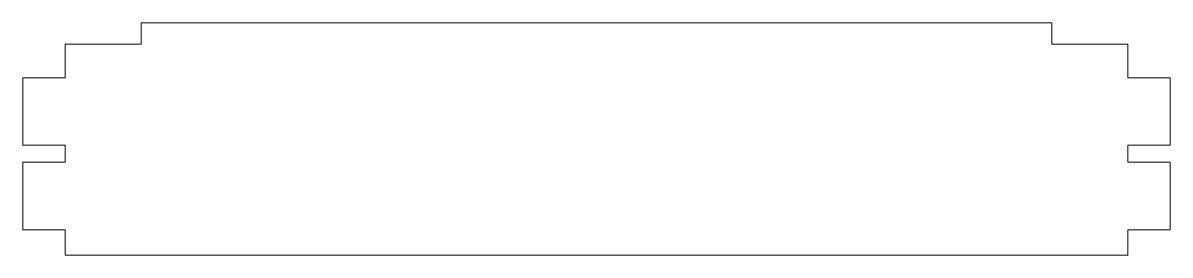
# Model space of a CAD drawing. Header units: millimetres. Extents: x -68 to 68, y -12 to 16.
import ezdxf

# ---------------------------------------------------------------- set-up
doc = ezdxf.new("R2010")
doc.units = ezdxf.units.MM

msp = doc.modelspace()

# ---------------------------------------------------------------- linework, layer by layer
at = {"color": 1, "linetype": 'Continuous', "lineweight": 0}
for p, q in [((-54, 15.5), (54, 15.5)), ((-54, 13), (-54, 15.5)), ((54, 15.5), (54, 13)), ((-63, 13), (-54, 13)), ((-63, 9), (-63, 13)), ((54, 13), (63, 13)), ((63, 9), (63, 13)), ((-63, 9), (-68, 9)), ((-68, 9), (-68, 1)), ((63, 9), (68, 9)), ((68, 9), (68, 1)), ((-68, 1), (-63, 1)), ((-63, 1), (-63, -1)), ((63, 1), (63, -1)), ((68, 1), (63, 1)), ((-68, -1), (-63, -1)), ((-68, -1), (-68, -9)), ((68, -1), (63, -1)), ((68, -1), (68, -9)), ((-63, -9), (-68, -9)), ((-63, -12), (-63, -9)), ((63, -12), (63, -9)), ((63, -9), (68, -9)), ((-63, -12), (63, -12))]:
    msp.add_line(p, q, dxfattribs=at)

doc.saveas('drawing.dxf')
